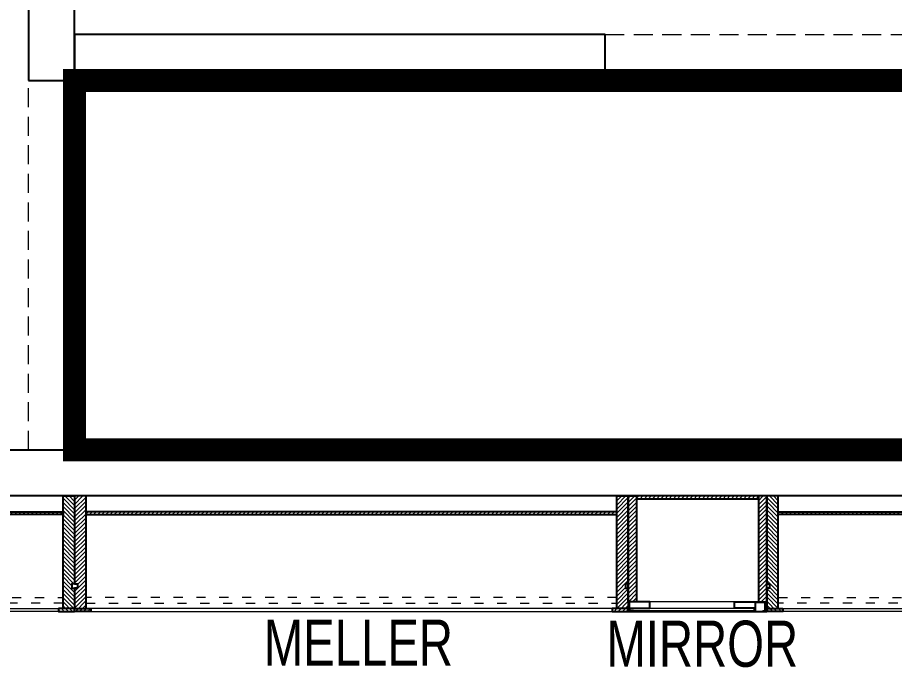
# Model space of a CAD drawing. Header units: feet. Extents: x 9387391 to 9401271, y -6779689 to -6765394.
# Drawn here: x 9389467 to 9391368, y -6768495 to -6767087 of the extents above; entities that cross this region are included whole.
import ezdxf

# ---------------------------------------------------------------- set-up
doc = ezdxf.new("R2010")
doc.units = ezdxf.units.FT
doc.header["$LTSCALE"] = 33
doc.header["$MEASUREMENT"] = 0
doc.linetypes.add('a_p6_plan_L18$0$HIDDEN', pattern=[0.375, 0.25, -0.125])
doc.linetypes.add('ACAD_ISO03W100', pattern=[30, 12, -18])
for name, color, linetype, lineweight in [('LENS-PARTITION', 21, 'Continuous', 25), ('LENS_CURTAIN', 5, 'a_p6_plan_L18$0$HIDDEN', 9), ('LENS_TEXT', 31, 'Continuous', 5), ('LK-FF&E WALL', 1, 'Continuous', 9), ('LK-TILES FINISH', 251, 'Continuous', 5), ('LN-ELEVATION-1', 81, 'Continuous', 25), ('LN-ELEVATION-2', 103, 'Continuous', 20), ('LN-ELEVATION-3', 125, 'Continuous', 18), ('LN-ELEVATION-4', 145, 'Continuous', 13), ('LN-HATCH', 251, 'Continuous', 0), ('PLANO-TXT', 252, 'Continuous', 5)]:
    doc.layers.add(name, color=color, linetype=linetype, lineweight=lineweight)
doc.styles.add('LK TXT', font='GILC____.TTF', dxfattribs={"height": 100})

# ---------------------------------------------------------------- blocks, each defined once
blk = doc.blocks.new('JJ SH 1200')
at = {"layer": 'LN-HATCH', "ltscale": 0.5}
h = blk.add_hatch(dxfattribs=at)
h.set_pattern_fill('ANSI31', color=256, scale=2)
h.set_pattern_definition([(45, (4097187.330767878, 1708800.267299229), (-4.490128060534575, 4.490128060534575), [])])
h.paths.add_polyline_path([(792.0591651862488, 220), (792.0591651862488, 30), (786.0591651862486, 30), (786.0591651862486, 20), (792.0591651862488, 20), (792.0591651862488, -24), (767.0591651862488, -24), (767.0591651862488, 220)])
h.paths.add_polyline_path([(-382.9408348137513, 180), (767.0591651862488, 180), (767.0591651862488, 186), (-382.9408348137513, 186)])
h.paths.add_polyline_path([(757.0591651862486, -24), (757.0591651862486, -30), (792.0591651862488, -30), (792.0591651862488, -24)])
h.paths.add_polyline_path([(-407.9408348137512, 220), (-407.9408348137512, 30), (-401.9408348137512, 30), (-401.9408348137512, 20), (-407.9408348137512, 20), (-407.9408348137512, -24), (-382.9408348137513, -24), (-382.9408348137513, 220)])
h.paths.add_polyline_path([(-372.9408348137513, -24), (-372.9408348137513, -30), (-407.9408348137512, -30), (-407.9408348137512, -24)])
at = {"layer": 'LN-ELEVATION-1', "ltscale": 0.5}
for points in [[(-407.9408348137512, 220), (-407.9408348137512, 30), (-401.9408348137512, 30), (-401.9408348137512, 20), (-407.9408348137512, 20), (-407.9408348137512, -24), (-382.9408348137513, -24), (-382.9408348137513, 220)], [(792.0591651862488, 220), (792.0591651862488, 30), (786.0591651862486, 30), (786.0591651862486, 20), (792.0591651862488, 20), (792.0591651862488, -24), (767.0591651862488, -24), (767.0591651862488, 220)], [(-382.9408348137513, 180), (767.0591651862488, 180), (767.0591651862488, 186), (-382.9408348137513, 186)], [(-372.9408348137513, -24), (-372.9408348137513, -30), (-407.9408348137512, -30), (-407.9408348137512, -24)], [(757.0591651862486, -24), (757.0591651862486, -30), (792.0591651862488, -30), (792.0591651862488, -24)]]:
    blk.add_lwpolyline(points, close=True, dxfattribs=at)
at = {"layer": 'LN-ELEVATION-3', "ltscale": 0.5}
for p, q in [((767.0591651862488, 220), (-382.9408348137513, 220)), ((757.0591651862486, -24), (-372.9408348137513, -24)), ((-372.9408348137513, -30), (757.0591651862486, -30))]:
    blk.add_line(p, q, dxfattribs=at)
at = {"layer": 'LN-ELEVATION-4', "linetype": 'ACAD_ISO03W100', "ltscale": 0.05}
blk.add_lwpolyline([(767.0591651862488, 0), (-382.9408348137513, 0), (-382.9408348137513, -12), (767.0591651862488, -12)], close=True, dxfattribs=at)
blk = doc.blocks.new('MIRROR')
at = {"layer": 'LN-HATCH', "ltscale": 0.5}
h = blk.add_hatch(dxfattribs=at)
h.set_pattern_fill('ANSI31', color=256, scale=2)
h.set_pattern_definition([(45, (4060433.741624544, 1708720.786904081), (-4.490128060534575, 4.490128060534575), [])])
h.paths.add_polyline_path([(212.944788963403, 101.3407590774622), (230.944788963403, 101.3407590774622), (230.944788963403, -127.6592409225377), (212.944788963403, -127.6592409225377)])
h.paths.add_polyline_path([(230.944788963403, 95.34075907746227), (494.9447889634027, 95.34075907746227), (494.9447889634027, 101.3407590774622), (230.944788963403, 101.3407590774622)])
h.paths.add_polyline_path([(512.9447889634027, 101.3407590774622), (494.9447889634027, 101.3407590774622), (494.9447889634027, -127.6592409225377), (512.9447889634027, -127.6592409225377)])
at = {"layer": 'Defpoints'}
blk.add_lwpolyline([(512.9447889634027, 101.3407590774622), (212.944788963403, 101.3407590774622), (212.944788963403, -148.6592409225377), (512.9447889634027, -148.6592409225377)], close=True, dxfattribs=at)
at = {"layer": 'LN-ELEVATION-1'}
for points in [[(212.944788963403, 101.3407590774622), (230.944788963403, 101.3407590774622), (230.944788963403, -127.6592409225377), (212.944788963403, -127.6592409225377)], [(230.944788963403, 95.34075907746227), (494.9447889634027, 95.34075907746227), (494.9447889634027, 101.3407590774622), (230.944788963403, 101.3407590774622)], [(512.9447889634027, 101.3407590774622), (494.9447889634027, 101.3407590774622), (494.9447889634027, -127.6592409225377), (512.9447889634027, -127.6592409225377)], [(259.944788963403, -141.6592409225377), (259.944788963403, -127.6592409225377), (214.944788963403, -127.6592409225377), (214.944788963403, -148.6592409225377), (223.944788963403, -148.6592409225377), (223.944788963403, -147.1592409225377), (216.444788963403, -147.1592409225377), (216.444788963403, -141.6592409225377)], [(442.944788963403, -141.6592409225377), (442.944788963403, -127.6592409225377), (487.9447889634028, -127.6592409225377), (487.9447889634028, -148.6592409225377), (478.9447889634026, -148.6592409225377), (478.9447889634026, -147.1592409225377), (486.4447889634027, -147.1592409225377), (486.4447889634027, -141.6592409225377)], [(504.944788963403, -148.6592409225377), (504.944788963403, -147.1592409225377), (509.444788963403, -147.1592409225377), (509.444788963403, -129.1592409225377), (487.9447889634028, -129.1592409225377), (487.9447889634028, -127.6592409225377), (510.9447889634028, -127.6592409225377), (510.9447889634028, -148.6592409225377)]]:
    blk.add_lwpolyline(points, close=True, dxfattribs=at)
at = {"layer": 'LN-ELEVATION-2'}
blk.add_lwpolyline([(259.944788963403, -141.6592409225377), (442.944788963403, -141.6592409225377), (442.944788963403, -127.6592409225377), (259.944788963403, -127.6592409225377)], close=True, dxfattribs=at)
at = {"layer": 'LN-ELEVATION-2', "color": 4, "lineweight": 0}
blk.add_lwpolyline([(216.444788963403, -141.6592409225377), (486.4447889634027, -141.6592409225377), (486.4447889634027, -147.1592409225377), (216.444788963403, -147.1592409225377)], close=True, dxfattribs=at)
at = {"layer": 'LN-ELEVATION-4', "ltscale": 0.5}
blk.add_line((478.9447889634026, -148.6592409225377), (223.944788963403, -148.6592409225377), dxfattribs=at)

msp = doc.modelspace()

# ---------------------------------------------------------------- linework, layer by layer
at = {"layer": 'LENS-PARTITION'}
for points in [[(9389490.984533831, -6767223.726356765), (9389590.984533831, -6767223.726356765), (9389590.984533831, -6765623.726356764), (9389490.984533831, -6765623.726356764)], [(9390740.984533831, -6767123.726356764), (9389590.984533831, -6767123.726356764), (9389590.984533831, -6767223.726356765), (9390740.984533831, -6767223.726356765)], [(9392290.984533833, -6768123.726356764), (9388090.984533833, -6768123.726356765), (9388090.984533833, -6768023.726356764), (9392290.984533833, -6768023.726356763)]]:
    msp.add_lwpolyline(points, close=True, dxfattribs=at)
at = {"layer": 'LENS_CURTAIN', "ltscale": 5}
for points in [[(9390740.984533831, -6767123.726356764), (9391490.984533831, -6767123.726356764), (9391490.984533831, -6767223.726356765), (9390740.984533831, -6767223.726356765)], [(9389590.984533831, -6767223.726356765), (9389590.984533831, -6768023.726356764), (9389490.984533831, -6768023.726356764), (9389490.984533831, -6767223.726356765)]]:
    msp.add_lwpolyline(points, close=True, dxfattribs=at)
at = {"layer": 'LK-TILES FINISH', "color": 212, "linetype": 'ACAD_ISO03W100', "ltscale": 0.05, "const_width": 50}
msp.add_lwpolyline([(9389590.984533831, -6767223.726356765), (9394432.305615649, -6767223.726356765), (9394432.305615649, -6768023.726356763), (9389590.984533831, -6768023.726356763)], close=True, dxfattribs=at)

# ---------------------------------------------------------------- block references
at = {"layer": 'LK-FF&E WALL', "xscale": -1}
for p in [(9389183.043699019, -6768343.726356763), (9391883.043699019, -6768343.726356763)]:
    msp.add_blockref('JJ SH 1200', p, dxfattribs=at)
at = {"layer": 'LK-FF&E WALL'}
for name, p in [('JJ SH 1200', (9389998.925368644, -6768343.726356763)), ('MIRROR', (9390578.039744869, -6768225.067115841))]:
    msp.add_blockref(name, p, dxfattribs=at)

# ---------------------------------------------------------------- texts
at = {"layer": 'LENS_TEXT', "linetype": 'Continuous', "ltscale": 3, "insert": (9390951.308845444, -6768444.55422384, 5.2036922e-09), "char_height": 100, "width": 324.4738372093023, "attachment_point": 5, "style": 'LK TXT'}
msp.add_mtext('{\\C7;MIRROR}', dxfattribs=at)
at = {"layer": 'PLANO-TXT', "linetype": 'Continuous', "ltscale": 3, "insert": (9390206.092422836, -6768441.584310139, 5.20701e-09), "char_height": 100, "width": 271.7848837209302, "attachment_point": 5, "style": 'LK TXT'}
msp.add_mtext('MELLER', dxfattribs=at)

doc.saveas('drawing.dxf')
